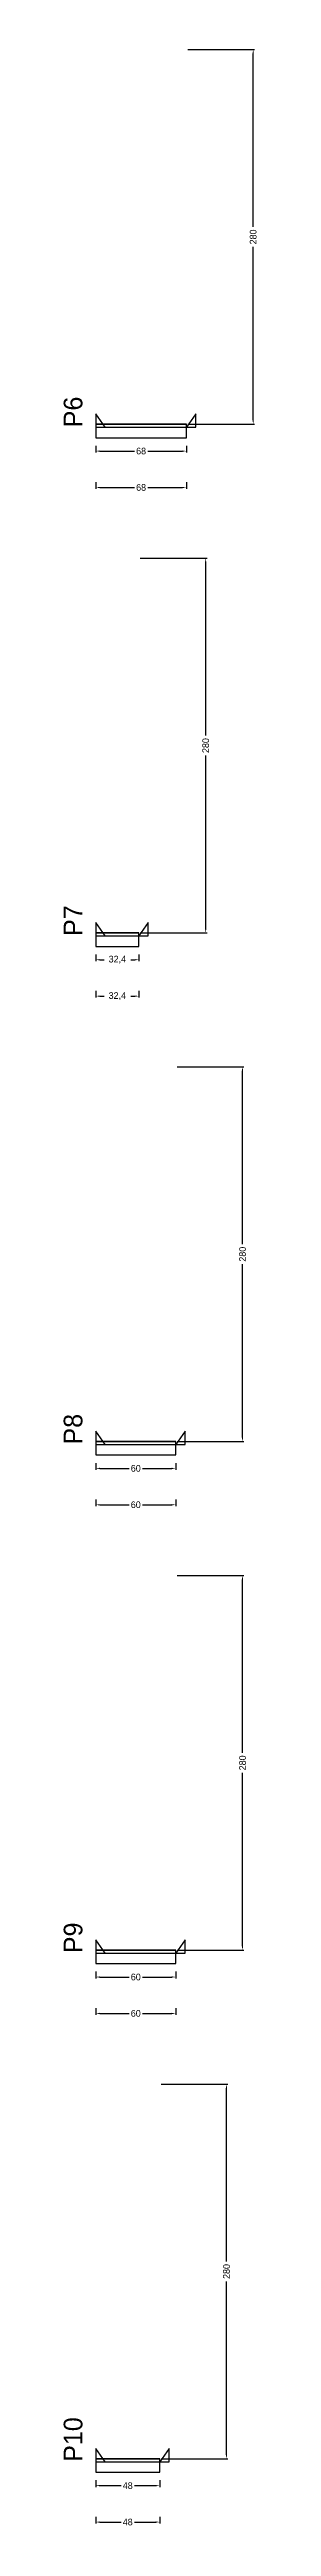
# Model space of a CAD drawing. Header units: centimetres. Extents: x -13000 to 4121, y -7606 to 8720.
# Drawn here: x 3976 to 4121, y -3468 to -1618 of the extents above; entities that cross this region are included whole.
import ezdxf

# ---------------------------------------------------------------- set-up
doc = ezdxf.new("R2010")
doc.units = ezdxf.units.CM
for name, color, linetype in [('NOMENCLATURA', 7, 'Continuous'), ('SARR_2.2x10', 60, 'Continuous'), ('SARR_2.2x7', 40, 'Continuous')]:
    doc.layers.add(name, color=color, linetype=linetype)
doc.dimstyles.new('PAINEL-NOVA', dxfattribs={"dimtxt": 5, "dimasz": 3, "dimexe": 1, "dimexo": 1, "dimgap": 1, "dimtad": 1, "dimcen": 2.5, "dimazin": 3, "dimtfac": 1, "dimtmove": 0, "dimatfit": 3})

# ---------------------------------------------------------------- blocks, each defined once
blk = doc.blocks.new('_CLOSEDFILLED')
at = {"color": 0, "linetype": 'BYBLOCK'}
blk.add_solid([(-1, 0.16), (0, 0), (-1, -0.16)], dxfattribs=at)
blk = doc.blocks.new('*D151')
for p, q in [((4000, -1913.8), (4000, -1918.8)), ((4003, -1917.8), (4029, -1917.8)), ((4039, -1917.8), (4065, -1917.8)), ((4068, -1913.8), (4068, -1918.8))]:
    blk.add_line(p, q)
at = {"layer": 'Defpoints'}
for p in [(4000, -1912.8), (4000, -1917.8), (4068, -1912.8)]:
    blk.add_point(p, dxfattribs=at)
at = {"layer": 'SARR_2.2x10', "xscale": 3, "yscale": 3, "rotation": 180}
blk.add_blockref('_CLOSEDFILLED', (4000, -1917.8), dxfattribs=at)
at = {"layer": 'SARR_2.2x10', "xscale": 3, "yscale": 3}
blk.add_blockref('_CLOSEDFILLED', (4068, -1917.8), dxfattribs=at)
at = {"layer": 'SARR_2.2x10', "insert": (4034, -1917.8), "char_height": 5, "attachment_point": 5}
blk.add_mtext('68', dxfattribs=at)
blk = doc.blocks.new('*D152')
for p, q in [((4069, -1617.8), (4119, -1617.8)), ((4118, -1750.3), (4118, -1620.8)), ((4118, -1894.8), (4118, -1765.3)), ((4069, -1897.8), (4119, -1897.8))]:
    blk.add_line(p, q)
at = {"layer": 'Defpoints'}
for p in [(4068, -1617.8), (4068, -1897.8), (4118, -1897.8)]:
    blk.add_point(p, dxfattribs=at)
at = {"layer": 'SARR_2.2x10', "xscale": 3, "yscale": 3}
for p, rotation in [((4118, -1617.8), 90), ((4118, -1897.8), 270)]:
    blk.add_blockref('_CLOSEDFILLED', p, dxfattribs=dict(at, rotation=rotation))
at = {"layer": 'SARR_2.2x10', "insert": (4118, -1757.8), "char_height": 5, "attachment_point": 5, "rotation": 90}
blk.add_mtext('280', dxfattribs=at)
blk = doc.blocks.new('*D153')
for p, q in [((4069, -1617.8), (4119, -1617.8)), ((4118, -1750.3), (4118, -1620.8)), ((4118, -1894.8), (4118, -1765.3)), ((4069, -1897.8), (4119, -1897.8))]:
    blk.add_line(p, q)
at = {"layer": 'Defpoints'}
for p in [(4068, -1617.8), (4068, -1897.8), (4118, -1897.8)]:
    blk.add_point(p, dxfattribs=at)
at = {"layer": 'SARR_2.2x10', "xscale": 3, "yscale": 3}
for p, rotation in [((4118, -1617.8), 90), ((4118, -1897.8), 270)]:
    blk.add_blockref('_CLOSEDFILLED', p, dxfattribs=dict(at, rotation=rotation))
at = {"layer": 'SARR_2.2x10', "insert": (4118, -1757.8), "char_height": 5, "attachment_point": 5, "rotation": 90}
blk.add_mtext('280', dxfattribs=at)
blk = doc.blocks.new('*D154')
for p, q in [((4069, -1617.8), (4119, -1617.8)), ((4118, -1750.3), (4118, -1620.8)), ((4118, -1894.8), (4118, -1765.3)), ((4069, -1897.8), (4119, -1897.8))]:
    blk.add_line(p, q)
at = {"layer": 'Defpoints'}
for p in [(4068, -1617.8), (4068, -1897.8), (4118, -1897.8)]:
    blk.add_point(p, dxfattribs=at)
at = {"layer": 'SARR_2.2x10', "xscale": 3, "yscale": 3}
for p, rotation in [((4118, -1617.8), 90), ((4118, -1897.8), 270)]:
    blk.add_blockref('_CLOSEDFILLED', p, dxfattribs=dict(at, rotation=rotation))
at = {"layer": 'SARR_2.2x10', "insert": (4118, -1757.8), "char_height": 5, "attachment_point": 5, "rotation": 90}
blk.add_mtext('280', dxfattribs=at)
blk = doc.blocks.new('*D155')
for p, q in [((4069, -1617.8), (4119, -1617.8)), ((4118, -1750.3), (4118, -1620.8)), ((4118, -1894.8), (4118, -1765.3)), ((4069, -1897.8), (4119, -1897.8))]:
    blk.add_line(p, q)
at = {"layer": 'Defpoints'}
for p in [(4068, -1617.8), (4068, -1897.8), (4118, -1897.8)]:
    blk.add_point(p, dxfattribs=at)
at = {"layer": 'SARR_2.2x10', "xscale": 3, "yscale": 3}
for p, rotation in [((4118, -1617.8), 90), ((4118, -1897.8), 270)]:
    blk.add_blockref('_CLOSEDFILLED', p, dxfattribs=dict(at, rotation=rotation))
at = {"layer": 'SARR_2.2x10', "insert": (4118, -1757.8), "char_height": 5, "attachment_point": 5, "rotation": 90}
blk.add_mtext('280', dxfattribs=at)
blk = doc.blocks.new('*D156')
for p, q in [((4000, -1941), (4000, -1946)), ((4068, -1941), (4068, -1946)), ((4003, -1945), (4029, -1945)), ((4039, -1945), (4065, -1945))]:
    blk.add_line(p, q)
at = {"layer": 'Defpoints'}
for p in [(4000, -1940), (4068, -1940), (4000, -1945)]:
    blk.add_point(p, dxfattribs=at)
at = {"layer": 'SARR_2.2x10', "xscale": 3, "yscale": 3, "rotation": 180}
blk.add_blockref('_CLOSEDFILLED', (4000, -1945), dxfattribs=at)
at = {"layer": 'SARR_2.2x10', "xscale": 3, "yscale": 3}
blk.add_blockref('_CLOSEDFILLED', (4068, -1945), dxfattribs=at)
at = {"layer": 'SARR_2.2x10', "insert": (4034, -1945), "char_height": 5, "attachment_point": 5}
blk.add_mtext('68', dxfattribs=at)
blk = doc.blocks.new('GRA-E')
at = {"layer": 'SARR_2.2x7'}
blk.add_lwpolyline([(0, 0), (7, 0), (0, 10)], close=True, dxfattribs=at)
blk = doc.blocks.new('GRA-D')
at = {"layer": 'SARR_2.2x7'}
blk.add_lwpolyline([(0, 0), (7, 0), (7, 10)], close=True, dxfattribs=at)
blk = doc.blocks.new('*D177')
for p, q in [((4000, -2293.8), (4000, -2298.8)), ((4032.4, -2293.8), (4032.4, -2298.8)), ((4003, -2297.8), (4006.2, -2297.8)), ((4026.2, -2297.8), (4029.4, -2297.8))]:
    blk.add_line(p, q)
at = {"layer": 'Defpoints'}
for p in [(4000, -2292.8), (4032.4, -2292.8), (4000, -2297.8)]:
    blk.add_point(p, dxfattribs=at)
at = {"layer": 'SARR_2.2x10', "xscale": 3, "yscale": 3, "rotation": 180}
blk.add_blockref('_CLOSEDFILLED', (4000, -2297.8), dxfattribs=at)
at = {"layer": 'SARR_2.2x10', "xscale": 3, "yscale": 3}
blk.add_blockref('_CLOSEDFILLED', (4032.4, -2297.8), dxfattribs=at)
at = {"layer": 'SARR_2.2x10', "insert": (4016.2, -2297.8), "char_height": 5, "attachment_point": 5}
blk.add_mtext('32,4', dxfattribs=at)
blk = doc.blocks.new('*D178')
for p, q in [((4033.4, -1997.8), (4083.4, -1997.8)), ((4082.4, -2130.3), (4082.4, -2000.8)), ((4082.4, -2274.8), (4082.4, -2145.3)), ((4033.4, -2277.8), (4083.4, -2277.8))]:
    blk.add_line(p, q)
at = {"layer": 'Defpoints'}
for p in [(4032.4, -1997.8), (4032.4, -2277.8), (4082.4, -2277.8)]:
    blk.add_point(p, dxfattribs=at)
at = {"layer": 'SARR_2.2x10', "xscale": 3, "yscale": 3}
for p, rotation in [((4082.4, -1997.8), 90), ((4082.4, -2277.8), 270)]:
    blk.add_blockref('_CLOSEDFILLED', p, dxfattribs=dict(at, rotation=rotation))
at = {"layer": 'SARR_2.2x10', "insert": (4082.4, -2137.8), "char_height": 5, "attachment_point": 5, "rotation": 90}
blk.add_mtext('280', dxfattribs=at)
blk = doc.blocks.new('*D179')
for p, q in [((4033.4, -1997.8), (4083.4, -1997.8)), ((4082.4, -2130.3), (4082.4, -2000.8)), ((4082.4, -2274.8), (4082.4, -2145.3)), ((4033.4, -2277.8), (4083.4, -2277.8))]:
    blk.add_line(p, q)
at = {"layer": 'Defpoints'}
for p in [(4032.4, -1997.8), (4032.4, -2277.8), (4082.4, -2277.8)]:
    blk.add_point(p, dxfattribs=at)
at = {"layer": 'SARR_2.2x10', "xscale": 3, "yscale": 3}
for p, rotation in [((4082.4, -1997.8), 90), ((4082.4, -2277.8), 270)]:
    blk.add_blockref('_CLOSEDFILLED', p, dxfattribs=dict(at, rotation=rotation))
at = {"layer": 'SARR_2.2x10', "insert": (4082.4, -2137.8), "char_height": 5, "attachment_point": 5, "rotation": 90}
blk.add_mtext('280', dxfattribs=at)
blk = doc.blocks.new('*D180')
for p, q in [((4033.4, -1997.8), (4083.4, -1997.8)), ((4082.4, -2130.3), (4082.4, -2000.8)), ((4082.4, -2274.8), (4082.4, -2145.3)), ((4033.4, -2277.8), (4083.4, -2277.8))]:
    blk.add_line(p, q)
at = {"layer": 'Defpoints'}
for p in [(4032.4, -1997.8), (4032.4, -2277.8), (4082.4, -2277.8)]:
    blk.add_point(p, dxfattribs=at)
at = {"layer": 'SARR_2.2x10', "xscale": 3, "yscale": 3}
for p, rotation in [((4082.4, -1997.8), 90), ((4082.4, -2277.8), 270)]:
    blk.add_blockref('_CLOSEDFILLED', p, dxfattribs=dict(at, rotation=rotation))
at = {"layer": 'SARR_2.2x10', "insert": (4082.4, -2137.8), "char_height": 5, "attachment_point": 5, "rotation": 90}
blk.add_mtext('280', dxfattribs=at)
blk = doc.blocks.new('*D181')
for p, q in [((4033.4, -1997.8), (4083.4, -1997.8)), ((4082.4, -2130.3), (4082.4, -2000.8)), ((4082.4, -2274.8), (4082.4, -2145.3)), ((4033.4, -2277.8), (4083.4, -2277.8))]:
    blk.add_line(p, q)
at = {"layer": 'Defpoints'}
for p in [(4032.4, -1997.8), (4032.4, -2277.8), (4082.4, -2277.8)]:
    blk.add_point(p, dxfattribs=at)
at = {"layer": 'SARR_2.2x10', "xscale": 3, "yscale": 3}
for p, rotation in [((4082.4, -1997.8), 90), ((4082.4, -2277.8), 270)]:
    blk.add_blockref('_CLOSEDFILLED', p, dxfattribs=dict(at, rotation=rotation))
at = {"layer": 'SARR_2.2x10', "insert": (4082.4, -2137.8), "char_height": 5, "attachment_point": 5, "rotation": 90}
blk.add_mtext('280', dxfattribs=at)
blk = doc.blocks.new('*D182')
for p, q in [((4000, -2321), (4000, -2326)), ((4003, -2325), (4006.2, -2325)), ((4026.2, -2325), (4029.4, -2325)), ((4032.4, -2321), (4032.4, -2326))]:
    blk.add_line(p, q)
at = {"layer": 'Defpoints'}
for p in [(4000, -2320), (4000, -2325), (4032.4, -2320)]:
    blk.add_point(p, dxfattribs=at)
at = {"layer": 'SARR_2.2x10', "xscale": 3, "yscale": 3, "rotation": 180}
blk.add_blockref('_CLOSEDFILLED', (4000, -2325), dxfattribs=at)
at = {"layer": 'SARR_2.2x10', "xscale": 3, "yscale": 3}
blk.add_blockref('_CLOSEDFILLED', (4032.4, -2325), dxfattribs=at)
at = {"layer": 'SARR_2.2x10', "insert": (4016.2, -2325), "char_height": 5, "attachment_point": 5}
blk.add_mtext('32,4', dxfattribs=at)
blk = doc.blocks.new('*D203')
for p, q in [((4000, -2673.8), (4000, -2678.8)), ((4003, -2677.8), (4025, -2677.8)), ((4035, -2677.8), (4057, -2677.8)), ((4060, -2673.8), (4060, -2678.8))]:
    blk.add_line(p, q)
at = {"layer": 'Defpoints'}
for p in [(4000, -2672.8), (4000, -2677.8), (4060, -2672.8)]:
    blk.add_point(p, dxfattribs=at)
at = {"layer": 'SARR_2.2x10', "xscale": 3, "yscale": 3, "rotation": 180}
blk.add_blockref('_CLOSEDFILLED', (4000, -2677.8), dxfattribs=at)
at = {"layer": 'SARR_2.2x10', "xscale": 3, "yscale": 3}
blk.add_blockref('_CLOSEDFILLED', (4060, -2677.8), dxfattribs=at)
at = {"layer": 'SARR_2.2x10', "insert": (4030, -2677.8), "char_height": 5, "attachment_point": 5}
blk.add_mtext('60', dxfattribs=at)
blk = doc.blocks.new('*D204')
for p, q in [((4061, -2377.8), (4111, -2377.8)), ((4110, -2510.3), (4110, -2380.8)), ((4110, -2654.8), (4110, -2525.3)), ((4061, -2657.8), (4111, -2657.8))]:
    blk.add_line(p, q)
at = {"layer": 'Defpoints'}
for p in [(4060, -2377.8), (4060, -2657.8), (4110, -2657.8)]:
    blk.add_point(p, dxfattribs=at)
at = {"layer": 'SARR_2.2x10', "xscale": 3, "yscale": 3}
for p, rotation in [((4110, -2377.8), 90), ((4110, -2657.8), 270)]:
    blk.add_blockref('_CLOSEDFILLED', p, dxfattribs=dict(at, rotation=rotation))
at = {"layer": 'SARR_2.2x10', "insert": (4110, -2517.8), "char_height": 5, "attachment_point": 5, "rotation": 90}
blk.add_mtext('280', dxfattribs=at)
blk = doc.blocks.new('*D205')
for p, q in [((4061, -2377.8), (4111, -2377.8)), ((4110, -2510.3), (4110, -2380.8)), ((4110, -2654.8), (4110, -2525.3)), ((4061, -2657.8), (4111, -2657.8))]:
    blk.add_line(p, q)
at = {"layer": 'Defpoints'}
for p in [(4060, -2377.8), (4060, -2657.8), (4110, -2657.8)]:
    blk.add_point(p, dxfattribs=at)
at = {"layer": 'SARR_2.2x10', "xscale": 3, "yscale": 3}
for p, rotation in [((4110, -2377.8), 90), ((4110, -2657.8), 270)]:
    blk.add_blockref('_CLOSEDFILLED', p, dxfattribs=dict(at, rotation=rotation))
at = {"layer": 'SARR_2.2x10', "insert": (4110, -2517.8), "char_height": 5, "attachment_point": 5, "rotation": 90}
blk.add_mtext('280', dxfattribs=at)
blk = doc.blocks.new('*D206')
for p, q in [((4061, -2377.8), (4111, -2377.8)), ((4110, -2510.3), (4110, -2380.8)), ((4110, -2654.8), (4110, -2525.3)), ((4061, -2657.8), (4111, -2657.8))]:
    blk.add_line(p, q)
at = {"layer": 'Defpoints'}
for p in [(4060, -2377.8), (4060, -2657.8), (4110, -2657.8)]:
    blk.add_point(p, dxfattribs=at)
at = {"layer": 'SARR_2.2x10', "xscale": 3, "yscale": 3}
for p, rotation in [((4110, -2377.8), 90), ((4110, -2657.8), 270)]:
    blk.add_blockref('_CLOSEDFILLED', p, dxfattribs=dict(at, rotation=rotation))
at = {"layer": 'SARR_2.2x10', "insert": (4110, -2517.8), "char_height": 5, "attachment_point": 5, "rotation": 90}
blk.add_mtext('280', dxfattribs=at)
blk = doc.blocks.new('*D207')
for p, q in [((4061, -2377.8), (4111, -2377.8)), ((4110, -2510.3), (4110, -2380.8)), ((4110, -2654.8), (4110, -2525.3)), ((4061, -2657.8), (4111, -2657.8))]:
    blk.add_line(p, q)
at = {"layer": 'Defpoints'}
for p in [(4060, -2377.8), (4060, -2657.8), (4110, -2657.8)]:
    blk.add_point(p, dxfattribs=at)
at = {"layer": 'SARR_2.2x10', "xscale": 3, "yscale": 3}
for p, rotation in [((4110, -2377.8), 90), ((4110, -2657.8), 270)]:
    blk.add_blockref('_CLOSEDFILLED', p, dxfattribs=dict(at, rotation=rotation))
at = {"layer": 'SARR_2.2x10', "insert": (4110, -2517.8), "char_height": 5, "attachment_point": 5, "rotation": 90}
blk.add_mtext('280', dxfattribs=at)
blk = doc.blocks.new('*D208')
for p, q in [((4000, -2701), (4000, -2706)), ((4060, -2701), (4060, -2706)), ((4003, -2705), (4025, -2705)), ((4035, -2705), (4057, -2705))]:
    blk.add_line(p, q)
at = {"layer": 'Defpoints'}
for p in [(4000, -2700), (4060, -2700), (4000, -2705)]:
    blk.add_point(p, dxfattribs=at)
at = {"layer": 'SARR_2.2x10', "xscale": 3, "yscale": 3, "rotation": 180}
blk.add_blockref('_CLOSEDFILLED', (4000, -2705), dxfattribs=at)
at = {"layer": 'SARR_2.2x10', "xscale": 3, "yscale": 3}
blk.add_blockref('_CLOSEDFILLED', (4060, -2705), dxfattribs=at)
at = {"layer": 'SARR_2.2x10', "insert": (4030, -2705), "char_height": 5, "attachment_point": 5}
blk.add_mtext('60', dxfattribs=at)
blk = doc.blocks.new('*D229')
for p, q in [((4000, -3053.8), (4000, -3058.8)), ((4003, -3057.8), (4025, -3057.8)), ((4035, -3057.8), (4057, -3057.8)), ((4060, -3053.8), (4060, -3058.8))]:
    blk.add_line(p, q)
at = {"layer": 'Defpoints'}
for p in [(4000, -3052.8), (4060, -3052.8), (4000, -3057.8)]:
    blk.add_point(p, dxfattribs=at)
at = {"layer": 'SARR_2.2x10', "xscale": 3, "yscale": 3, "rotation": 180}
blk.add_blockref('_CLOSEDFILLED', (4000, -3057.8), dxfattribs=at)
at = {"layer": 'SARR_2.2x10', "xscale": 3, "yscale": 3}
blk.add_blockref('_CLOSEDFILLED', (4060, -3057.8), dxfattribs=at)
at = {"layer": 'SARR_2.2x10', "insert": (4030, -3057.8), "char_height": 5, "attachment_point": 5}
blk.add_mtext('60', dxfattribs=at)
blk = doc.blocks.new('*D230')
for p, q in [((4061, -2757.8), (4111, -2757.8)), ((4110, -2890.3), (4110, -2760.8)), ((4110, -3034.8), (4110, -2905.3)), ((4061, -3037.8), (4111, -3037.8))]:
    blk.add_line(p, q)
at = {"layer": 'Defpoints'}
for p in [(4060, -2757.8), (4060, -3037.8), (4110, -3037.8)]:
    blk.add_point(p, dxfattribs=at)
at = {"layer": 'SARR_2.2x10', "xscale": 3, "yscale": 3}
for p, rotation in [((4110, -2757.8), 90), ((4110, -3037.8), 270)]:
    blk.add_blockref('_CLOSEDFILLED', p, dxfattribs=dict(at, rotation=rotation))
at = {"layer": 'SARR_2.2x10', "insert": (4110, -2897.8), "char_height": 5, "attachment_point": 5, "rotation": 90}
blk.add_mtext('280', dxfattribs=at)
blk = doc.blocks.new('*D231')
for p, q in [((4061, -2757.8), (4111, -2757.8)), ((4110, -2890.3), (4110, -2760.8)), ((4110, -3034.8), (4110, -2905.3)), ((4061, -3037.8), (4111, -3037.8))]:
    blk.add_line(p, q)
at = {"layer": 'Defpoints'}
for p in [(4060, -2757.8), (4060, -3037.8), (4110, -3037.8)]:
    blk.add_point(p, dxfattribs=at)
at = {"layer": 'SARR_2.2x10', "xscale": 3, "yscale": 3}
for p, rotation in [((4110, -2757.8), 90), ((4110, -3037.8), 270)]:
    blk.add_blockref('_CLOSEDFILLED', p, dxfattribs=dict(at, rotation=rotation))
at = {"layer": 'SARR_2.2x10', "insert": (4110, -2897.8), "char_height": 5, "attachment_point": 5, "rotation": 90}
blk.add_mtext('280', dxfattribs=at)
blk = doc.blocks.new('*D232')
for p, q in [((4061, -2757.8), (4111, -2757.8)), ((4110, -2890.3), (4110, -2760.8)), ((4110, -3034.8), (4110, -2905.3)), ((4061, -3037.8), (4111, -3037.8))]:
    blk.add_line(p, q)
at = {"layer": 'Defpoints'}
for p in [(4060, -2757.8), (4060, -3037.8), (4110, -3037.8)]:
    blk.add_point(p, dxfattribs=at)
at = {"layer": 'SARR_2.2x10', "xscale": 3, "yscale": 3}
for p, rotation in [((4110, -2757.8), 90), ((4110, -3037.8), 270)]:
    blk.add_blockref('_CLOSEDFILLED', p, dxfattribs=dict(at, rotation=rotation))
at = {"layer": 'SARR_2.2x10', "insert": (4110, -2897.8), "char_height": 5, "attachment_point": 5, "rotation": 90}
blk.add_mtext('280', dxfattribs=at)
blk = doc.blocks.new('*D233')
for p, q in [((4061, -2757.8), (4111, -2757.8)), ((4110, -2890.3), (4110, -2760.8)), ((4110, -3034.8), (4110, -2905.3)), ((4061, -3037.8), (4111, -3037.8))]:
    blk.add_line(p, q)
at = {"layer": 'Defpoints'}
for p in [(4060, -2757.8), (4060, -3037.8), (4110, -3037.8)]:
    blk.add_point(p, dxfattribs=at)
at = {"layer": 'SARR_2.2x10', "xscale": 3, "yscale": 3}
for p, rotation in [((4110, -2757.8), 90), ((4110, -3037.8), 270)]:
    blk.add_blockref('_CLOSEDFILLED', p, dxfattribs=dict(at, rotation=rotation))
at = {"layer": 'SARR_2.2x10', "insert": (4110, -2897.8), "char_height": 5, "attachment_point": 5, "rotation": 90}
blk.add_mtext('280', dxfattribs=at)
blk = doc.blocks.new('*D234')
for p, q in [((4000, -3081), (4000, -3086)), ((4003, -3085), (4025, -3085)), ((4035, -3085), (4057, -3085)), ((4060, -3081), (4060, -3086))]:
    blk.add_line(p, q)
at = {"layer": 'Defpoints'}
for p in [(4000, -3080), (4000, -3085), (4060, -3080)]:
    blk.add_point(p, dxfattribs=at)
at = {"layer": 'SARR_2.2x10', "xscale": 3, "yscale": 3, "rotation": 180}
blk.add_blockref('_CLOSEDFILLED', (4000, -3085), dxfattribs=at)
at = {"layer": 'SARR_2.2x10', "xscale": 3, "yscale": 3}
blk.add_blockref('_CLOSEDFILLED', (4060, -3085), dxfattribs=at)
at = {"layer": 'SARR_2.2x10', "insert": (4030, -3085), "char_height": 5, "attachment_point": 5}
blk.add_mtext('60', dxfattribs=at)
blk = doc.blocks.new('*D255')
for p, q in [((4000, -3433.8), (4000, -3438.8)), ((4003, -3437.8), (4019, -3437.8)), ((4029, -3437.8), (4045, -3437.8)), ((4048, -3433.8), (4048, -3438.8))]:
    blk.add_line(p, q)
at = {"layer": 'Defpoints'}
for p in [(4000, -3432.8), (4000, -3437.8), (4048, -3432.8)]:
    blk.add_point(p, dxfattribs=at)
at = {"layer": 'SARR_2.2x10', "xscale": 3, "yscale": 3, "rotation": 180}
blk.add_blockref('_CLOSEDFILLED', (4000, -3437.8), dxfattribs=at)
at = {"layer": 'SARR_2.2x10', "xscale": 3, "yscale": 3}
blk.add_blockref('_CLOSEDFILLED', (4048, -3437.8), dxfattribs=at)
at = {"layer": 'SARR_2.2x10', "insert": (4024, -3437.8), "char_height": 5, "attachment_point": 5}
blk.add_mtext('48', dxfattribs=at)
blk = doc.blocks.new('*D256')
for p, q in [((4049, -3137.8), (4099, -3137.8)), ((4098, -3270.3), (4098, -3140.8)), ((4098, -3414.8), (4098, -3285.3)), ((4049, -3417.8), (4099, -3417.8))]:
    blk.add_line(p, q)
at = {"layer": 'Defpoints'}
for p in [(4048, -3137.8), (4048, -3417.8), (4098, -3417.8)]:
    blk.add_point(p, dxfattribs=at)
at = {"layer": 'SARR_2.2x10', "xscale": 3, "yscale": 3}
for p, rotation in [((4098, -3137.8), 90), ((4098, -3417.8), 270)]:
    blk.add_blockref('_CLOSEDFILLED', p, dxfattribs=dict(at, rotation=rotation))
at = {"layer": 'SARR_2.2x10', "insert": (4098, -3277.8), "char_height": 5, "attachment_point": 5, "rotation": 90}
blk.add_mtext('280', dxfattribs=at)
blk = doc.blocks.new('*D257')
for p, q in [((4049, -3137.8), (4099, -3137.8)), ((4098, -3270.3), (4098, -3140.8)), ((4098, -3414.8), (4098, -3285.3)), ((4049, -3417.8), (4099, -3417.8))]:
    blk.add_line(p, q)
at = {"layer": 'Defpoints'}
for p in [(4048, -3137.8), (4048, -3417.8), (4098, -3417.8)]:
    blk.add_point(p, dxfattribs=at)
at = {"layer": 'SARR_2.2x10', "xscale": 3, "yscale": 3}
for p, rotation in [((4098, -3137.8), 90), ((4098, -3417.8), 270)]:
    blk.add_blockref('_CLOSEDFILLED', p, dxfattribs=dict(at, rotation=rotation))
at = {"layer": 'SARR_2.2x10', "insert": (4098, -3277.8), "char_height": 5, "attachment_point": 5, "rotation": 90}
blk.add_mtext('280', dxfattribs=at)
blk = doc.blocks.new('*D258')
for p, q in [((4049, -3137.8), (4099, -3137.8)), ((4098, -3270.3), (4098, -3140.8)), ((4098, -3414.8), (4098, -3285.3)), ((4049, -3417.8), (4099, -3417.8))]:
    blk.add_line(p, q)
at = {"layer": 'Defpoints'}
for p in [(4048, -3137.8), (4048, -3417.8), (4098, -3417.8)]:
    blk.add_point(p, dxfattribs=at)
at = {"layer": 'SARR_2.2x10', "xscale": 3, "yscale": 3}
for p, rotation in [((4098, -3137.8), 90), ((4098, -3417.8), 270)]:
    blk.add_blockref('_CLOSEDFILLED', p, dxfattribs=dict(at, rotation=rotation))
at = {"layer": 'SARR_2.2x10', "insert": (4098, -3277.8), "char_height": 5, "attachment_point": 5, "rotation": 90}
blk.add_mtext('280', dxfattribs=at)
blk = doc.blocks.new('*D259')
for p, q in [((4049, -3137.8), (4099, -3137.8)), ((4098, -3270.3), (4098, -3140.8)), ((4098, -3414.8), (4098, -3285.3)), ((4049, -3417.8), (4099, -3417.8))]:
    blk.add_line(p, q)
at = {"layer": 'Defpoints'}
for p in [(4048, -3137.8), (4048, -3417.8), (4098, -3417.8)]:
    blk.add_point(p, dxfattribs=at)
at = {"layer": 'SARR_2.2x10', "xscale": 3, "yscale": 3}
for p, rotation in [((4098, -3137.8), 90), ((4098, -3417.8), 270)]:
    blk.add_blockref('_CLOSEDFILLED', p, dxfattribs=dict(at, rotation=rotation))
at = {"layer": 'SARR_2.2x10', "insert": (4098, -3277.8), "char_height": 5, "attachment_point": 5, "rotation": 90}
blk.add_mtext('280', dxfattribs=at)
blk = doc.blocks.new('*D260')
for p, q in [((4000, -3461), (4000, -3466)), ((4003, -3465), (4019, -3465)), ((4029, -3465), (4045, -3465)), ((4048, -3461), (4048, -3466))]:
    blk.add_line(p, q)
at = {"layer": 'Defpoints'}
for p in [(4000, -3460), (4048, -3460), (4000, -3465)]:
    blk.add_point(p, dxfattribs=at)
at = {"layer": 'SARR_2.2x10', "xscale": 3, "yscale": 3, "rotation": 180}
blk.add_blockref('_CLOSEDFILLED', (4000, -3465), dxfattribs=at)
at = {"layer": 'SARR_2.2x10', "xscale": 3, "yscale": 3}
blk.add_blockref('_CLOSEDFILLED', (4048, -3465), dxfattribs=at)
at = {"layer": 'SARR_2.2x10', "insert": (4024, -3465), "char_height": 5, "attachment_point": 5}
blk.add_mtext('48', dxfattribs=at)

msp = doc.modelspace()

# ---------------------------------------------------------------- linework, layer by layer
at = {"layer": 'SARR_2.2x10'}
for p, q in [((4068, -1897.8), (4000, -1897.8)), ((4000, -1897.8), (4000, -1907.8)), ((4068, -1907.8), (4068, -1897.8)), ((4000, -1907.8), (4068, -1907.8)), ((4032.4, -2277.8), (4000, -2277.8)), ((4000, -2277.8), (4000, -2287.8)), ((4000, -2287.8), (4032.4, -2287.8)), ((4032.4, -2287.8), (4032.4, -2277.8)), ((4060, -2657.8), (4000, -2657.8)), ((4000, -2657.8), (4000, -2667.8)), ((4060, -2667.8), (4060, -2657.8)), ((4000, -2667.8), (4060, -2667.8)), ((4060, -3037.8), (4000, -3037.8)), ((4000, -3037.8), (4000, -3047.8)), ((4000, -3047.8), (4060, -3047.8)), ((4060, -3047.8), (4060, -3037.8)), ((4048, -3417.8), (4000, -3417.8)), ((4000, -3417.8), (4000, -3427.8)), ((4048, -3427.8), (4048, -3417.8)), ((4000, -3427.8), (4048, -3427.8))]:
    msp.add_line(p, q, dxfattribs=at)
at = {"layer": 'SARR_2.2x7'}
for p, q in [((4068, -1897.8), (4000, -1897.8)), ((4000, -1897.8), (4000, -1900)), ((4000, -1897.8), (4007, -1897.8)), ((4000, -1897.8), (4007, -1897.8)), ((4000, -1897.8), (4007, -1897.8)), ((4000, -1897.8), (4007, -1897.8)), ((4000, -1900), (4068, -1900)), ((4007, -1897.8), (4068, -1897.8)), ((4007, -1897.8), (4068, -1897.8)), ((4007, -1897.8), (4068, -1897.8)), ((4007, -1897.8), (4068, -1897.8)), ((4068, -1900), (4068, -1897.8)), ((4032.4, -2277.8), (4000, -2277.8)), ((4000, -2277.8), (4000, -2280)), ((4000, -2277.8), (4007, -2277.8)), ((4000, -2277.8), (4007, -2277.8)), ((4000, -2277.8), (4007, -2277.8)), ((4000, -2277.8), (4007, -2277.8)), ((4000, -2280), (4032.4, -2280)), ((4007, -2277.8), (4032.4, -2277.8)), ((4007, -2277.8), (4032.4, -2277.8)), ((4007, -2277.8), (4032.4, -2277.8)), ((4007, -2277.8), (4032.4, -2277.8)), ((4032.4, -2280), (4032.4, -2277.8)), ((4060, -2657.8), (4000, -2657.8)), ((4000, -2657.8), (4000, -2660)), ((4000, -2657.8), (4007, -2657.8)), ((4000, -2657.8), (4007, -2657.8)), ((4000, -2657.8), (4007, -2657.8)), ((4000, -2657.8), (4007, -2657.8)), ((4000, -2660), (4060, -2660)), ((4007, -2657.8), (4060, -2657.8)), ((4007, -2657.8), (4060, -2657.8)), ((4007, -2657.8), (4060, -2657.8)), ((4007, -2657.8), (4060, -2657.8)), ((4060, -2660), (4060, -2657.8)), ((4060, -3037.8), (4000, -3037.8)), ((4000, -3037.8), (4000, -3040)), ((4000, -3037.8), (4007, -3037.8)), ((4000, -3037.8), (4007, -3037.8)), ((4000, -3037.8), (4007, -3037.8)), ((4000, -3037.8), (4007, -3037.8)), ((4000, -3040), (4060, -3040)), ((4007, -3037.8), (4060, -3037.8)), ((4007, -3037.8), (4060, -3037.8)), ((4007, -3037.8), (4060, -3037.8)), ((4007, -3037.8), (4060, -3037.8)), ((4060, -3040), (4060, -3037.8)), ((4048, -3417.8), (4000, -3417.8)), ((4000, -3417.8), (4000, -3420)), ((4000, -3417.8), (4007, -3417.8)), ((4000, -3417.8), (4007, -3417.8)), ((4000, -3417.8), (4007, -3417.8)), ((4000, -3417.8), (4007, -3417.8)), ((4000, -3420), (4048, -3420)), ((4007, -3417.8), (4048, -3417.8)), ((4007, -3417.8), (4048, -3417.8)), ((4007, -3417.8), (4048, -3417.8)), ((4007, -3417.8), (4048, -3417.8)), ((4048, -3420), (4048, -3417.8))]:
    msp.add_line(p, q, dxfattribs=at)

# ---------------------------------------------------------------- block references
for name, p in [('GRA-E', (4000, -1900)), ('GRA-D', (4068, -1900)), ('GRA-E', (4000, -2280)), ('GRA-D', (4032.4, -2280)), ('GRA-E', (4000, -2660)), ('GRA-D', (4060, -2660)), ('GRA-E', (4000, -3040)), ('GRA-D', (4060, -3040)), ('GRA-E', (4000, -3420)), ('GRA-D', (4048, -3420))]:
    msp.add_blockref(name, p, dxfattribs=at)

# ---------------------------------------------------------------- texts
at = {"layer": 'NOMENCLATURA'}
for s, p in [('P6', (3990, -1900)), ('P7', (3990, -2280)), ('P8', (3990, -2660)), ('P9', (3990, -3040)), ('P10', (3990, -3420))]:
    msp.add_text(s, height=14, rotation=90, dxfattribs=at).set_placement(p)

# ---------------------------------------------------------------- dimensions: what is measured, and where the dimension line sits
at = {"layer": 'SARR_2.2x10'}
for base, p1, p2, picture, middle in [((4118, -1897.8), (4068, -1897.8), (4068, -1617.8), '*D152', (4118, -1757.8)), ((4118, -1897.8), (4068, -1897.8), (4068, -1617.8), '*D153', (4118, -1757.8)), ((4118, -1897.8), (4068, -1897.8), (4068, -1617.8), '*D154', (4118, -1757.8)), ((4118, -1897.8), (4068, -1897.8), (4068, -1617.8), '*D155', (4118, -1757.8)), ((4082.4, -2277.8), (4032.4, -2277.8), (4032.4, -1997.8), '*D178', (4082.4, -2137.8)), ((4082.4, -2277.8), (4032.4, -2277.8), (4032.4, -1997.8), '*D179', (4082.4, -2137.8)), ((4082.4, -2277.8), (4032.4, -2277.8), (4032.4, -1997.8), '*D180', (4082.4, -2137.8)), ((4082.4, -2277.8), (4032.4, -2277.8), (4032.4, -1997.8), '*D181', (4082.4, -2137.8)), ((4110, -2657.8), (4060, -2657.8), (4060, -2377.8), '*D204', (4110, -2517.8)), ((4110, -2657.8), (4060, -2657.8), (4060, -2377.8), '*D205', (4110, -2517.8)), ((4110, -2657.8), (4060, -2657.8), (4060, -2377.8), '*D206', (4110, -2517.8)), ((4110, -2657.8), (4060, -2657.8), (4060, -2377.8), '*D207', (4110, -2517.8)), ((4110, -3037.8), (4060, -3037.8), (4060, -2757.8), '*D230', (4110, -2897.8)), ((4110, -3037.8), (4060, -3037.8), (4060, -2757.8), '*D231', (4110, -2897.8)), ((4110, -3037.8), (4060, -3037.8), (4060, -2757.8), '*D232', (4110, -2897.8)), ((4110, -3037.8), (4060, -3037.8), (4060, -2757.8), '*D233', (4110, -2897.8)), ((4098, -3417.8), (4048, -3417.8), (4048, -3137.8), '*D256', (4098, -3277.8)), ((4098, -3417.8), (4048, -3417.8), (4048, -3137.8), '*D257', (4098, -3277.8)), ((4098, -3417.8), (4048, -3417.8), (4048, -3137.8), '*D258', (4098, -3277.8)), ((4098, -3417.8), (4048, -3417.8), (4048, -3137.8), '*D259', (4098, -3277.8))]:
    dim = msp.add_linear_dim(base=base, p1=p1, p2=p2, angle=90, dimstyle='PAINEL-NOVA', dxfattribs=at)
    dim.commit()
    dim.dimension.update_dxf_attribs({"geometry": picture, "text_midpoint": middle})
for base, p1, p2, picture, middle in [((4000, -1917.8), (4000, -1912.8), (4068, -1912.8), '*D151', (4034, -1917.8)), ((4000, -1945), (4000, -1940), (4068, -1940), '*D156', (4034, -1945)), ((4000, -2297.8), (4000, -2292.8), (4032.4, -2292.8), '*D177', (4016.2, -2297.8)), ((4000, -2325), (4000, -2320), (4032.4, -2320), '*D182', (4016.2, -2325)), ((4000, -2677.8), (4000, -2672.8), (4060, -2672.8), '*D203', (4030, -2677.8)), ((4000, -2705), (4000, -2700), (4060, -2700), '*D208', (4030, -2705)), ((4000, -3057.8), (4000, -3052.8), (4060, -3052.8), '*D229', (4030, -3057.8)), ((4000, -3085), (4000, -3080), (4060, -3080), '*D234', (4030, -3085)), ((4000, -3437.8), (4000, -3432.8), (4048, -3432.8), '*D255', (4024, -3437.8)), ((4000, -3465), (4000, -3460), (4048, -3460), '*D260', (4024, -3465))]:
    dim = msp.add_linear_dim(base=base, p1=p1, p2=p2, dimstyle='PAINEL-NOVA', dxfattribs=at)
    dim.commit()
    dim.dimension.update_dxf_attribs({"geometry": picture, "text_midpoint": middle})

doc.saveas('drawing.dxf')
